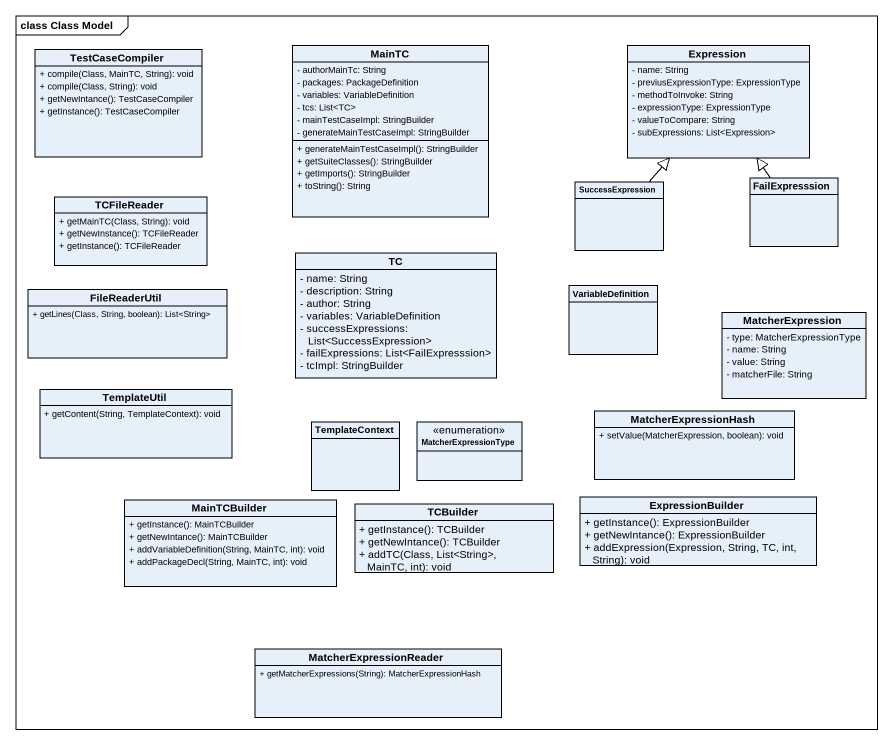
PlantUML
@startuml
mainframe class Class Model
hide circle
hide empty members
skinparam classAttributeIconSize 0
class MainTC {
  - authorMainTc: String
  - packages: PackageDefinition
  - variables: VariableDefinition
  - tcs: List<TC>
  - mainTestCaseImpl: StringBuilder
  - generateMainTestCaseImpl: StringBuilder
  + generateMainTestCaseImpl(): StringBuilder
  + getSuiteClasses(): StringBuilder
  + getImports(): StringBuilder
  + toString(): String
}
class Expression {
  - name: String
  - previusExpressionType: ExpressionType
  - methodToInvoke: String
  - expressionType: ExpressionType
  - valueToCompare: String
  - subExpressions: List<Expression>
}
class TestCaseCompiler {
  + compile(Class, MainTC, String): void
  + compile(Class, String): void
  + getNewIntance(): TestCaseCompiler
  + getInstance(): TestCaseCompiler
}
class FailExpresssion
class TCFileReader {
  + getMainTC(Class, String): void
  + getNewInstance(): TCFileReader
  + getInstance(): TCFileReader
}
class SuccessExpression
class TC {
  - name: String
  - description: String
  - author: String
  - variables: VariableDefinition
  - successExpressions: List<SuccessExpression>
  - failExpressions: List<FailExpresssion>
  - tcImpl: StringBuilder
}
class FileReaderUtil {
  + getLines(Class, String, boolean): List<String>
}
class VariableDefinition
class MatcherExpression {
  - type: MatcherExpressionType
  - name: String
  - value: String
  - matcherFile: String
}
class TemplateUtil {
  + getContent(String, TemplateContext): void
}
class TemplateContext
enum MatcherExpressionType
class MatcherExpressionHash {
  + setValue(MatcherExpression, boolean): void
}
class MainTCBuilder {
  + getInstance(): MainTCBuilder
  + getNewIntance(): MainTCBuilder
  + addVariableDefinition(String, MainTC, int): void
  + addPackageDecl(String, MainTC, int): void
}
class TCBuilder {
  + getInstance(): TCBuilder
  + getNewIntance(): TCBuilder
  + addTC(Class, List<String>, MainTC, int): void
}
class ExpressionBuilder {
  + getInstance(): ExpressionBuilder
  + getNewIntance(): ExpressionBuilder
  + addExpression(Expression, String, TC, int, String): void
}
class MatcherExpressionReader {
  + getMatcherExpressions(String): MatcherExpressionHash
}
FailExpresssion -up-|> Expression
SuccessExpression -up-|> Expression
@enduml
